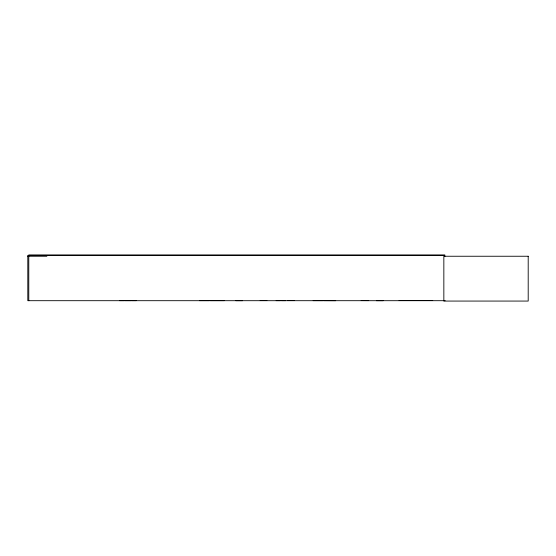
<?xml version="1.0" encoding="UTF-8"?>
<svg xmlns="http://www.w3.org/2000/svg" width="556" height="556" viewBox="0 0 556 556"><rect width="100%" height="100%" fill="white"/><g stroke="black" fill="none" stroke-linecap="round" stroke-linejoin="round"><path stroke-width="0.83" d="M260.166 300.594L266.887 300.594M287.355 300.594L294.075 300.594M399.09 300.511L432.714 300.574M361.178 300.594L368.684 300.629M214.47 300.643L210.321 300.643M323.703 300.643L335.678 300.692M199.528 300.643L209.167 300.643M313.153 300.643L322.793 300.643M131.014 300.643L124.766 300.643M119.609 300.643L124.078 300.643M276.158 300.643L280.259 300.643M443.841 255.406L27.8 255.406L27.8 300.692L445.161 300.692M27.8 256.246L46.871 256.246M285.735 300.643L281.635 300.643M214.616 300.643L224.283 300.643M136.102 300.643L131.55 300.643M444.821 256.663L444.821 254.933L28.78 254.933L28.78 300.692M383.105 300.692L376.384 300.692M242.583 300.692L235.862 300.692M528.2 256.246L443.841 256.246L443.841 301.067L528.2 301.067L528.2 256.246"/></g></svg>
